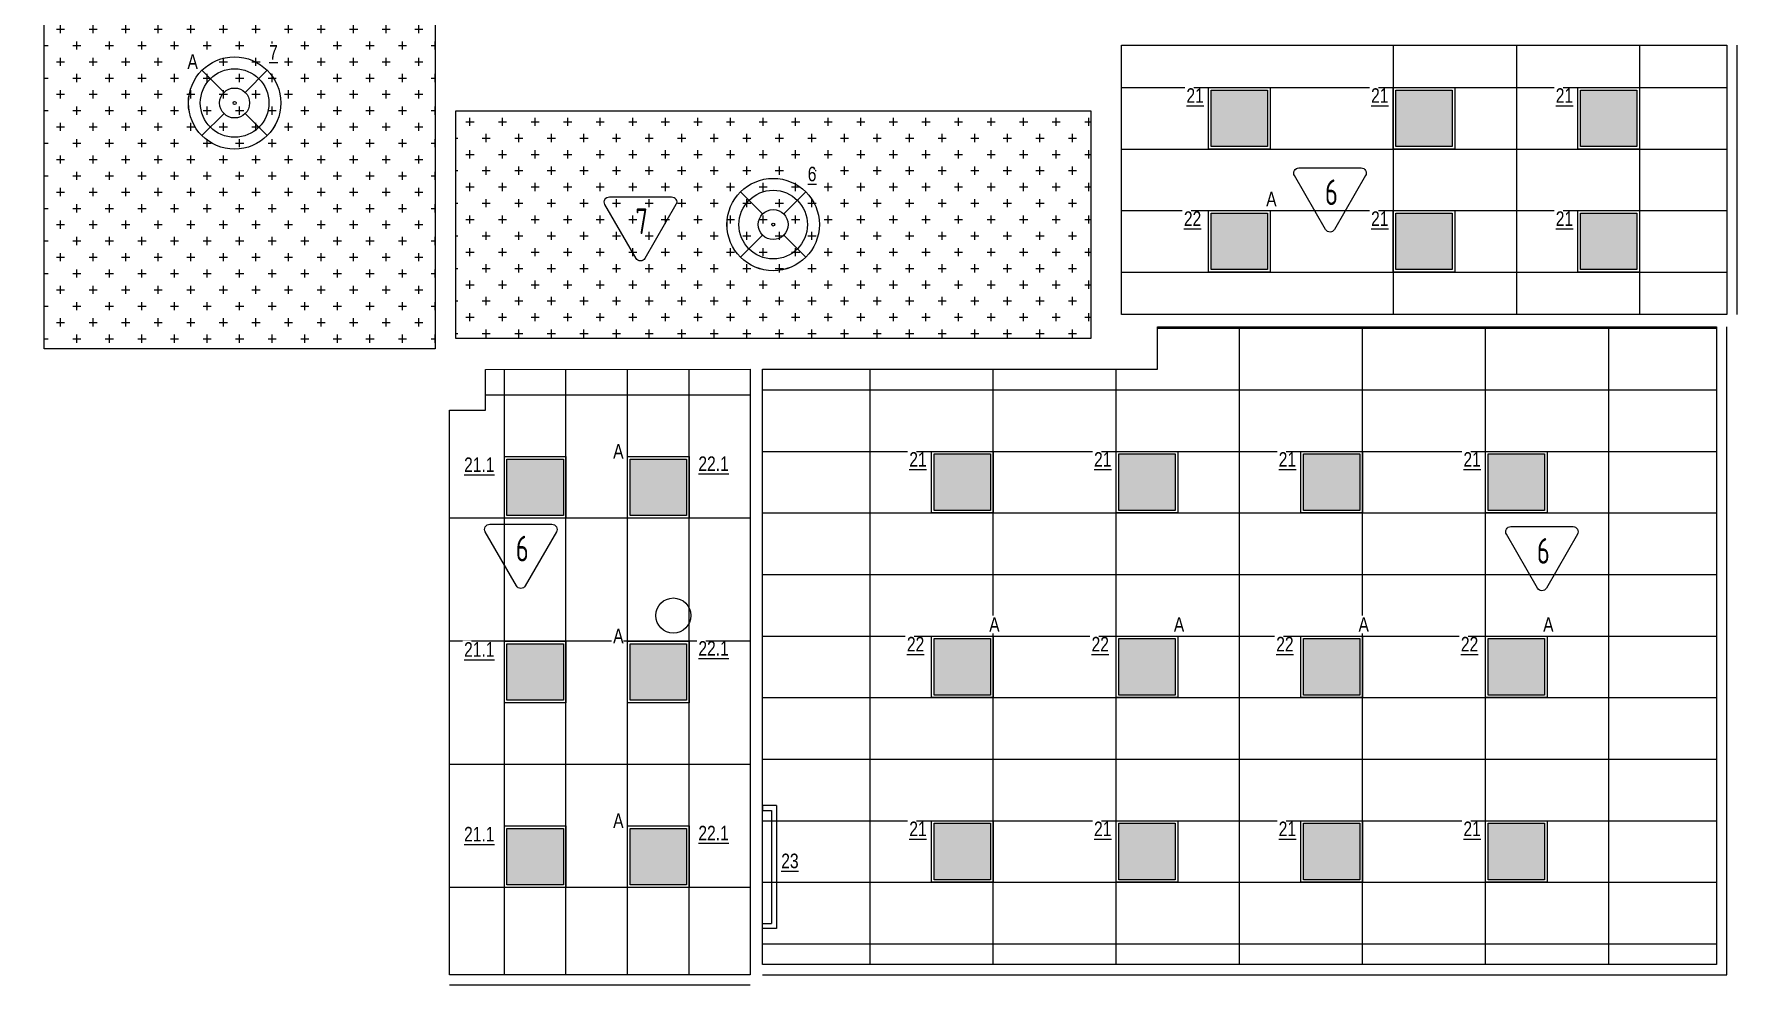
# Model space of a CAD drawing. Header units: millimetres. Extents: x -510890 to 418982, y -118257 to 141350.
# Drawn here: x 109637 to 126237, y 55456 to 64722 of the extents above; entities that cross this region are included whole.
import ezdxf

# ---------------------------------------------------------------- set-up
doc = ezdxf.new("R2010")
doc.units = ezdxf.units.MM
for name, color, linetype, lineweight in [('_ЭОМ_ОБЩ_Освещение_текст', 250, 'Continuous', 18), ('_ЭОМ_ОБЩ_Освещение_текст тип светильника', 172, 'Continuous', 50), ('_ЭОМ_светильник А', 1, 'Continuous', 35), ('_ЭОМ_светильник Р', 4, 'Continuous', 35), ('АР_Потолки_Штриховка', 252, 'Continuous', 0)]:
    doc.layers.add(name, color=color, linetype=linetype, lineweight=lineweight)
doc.layers.add('X-ref Light', color=250, linetype='Continuous')
doc.layers.add('АР_Потолок_Покраска', color=7, linetype='Continuous', lineweight=5, true_color=0x007399)
doc.layers.get('X-ref Light').off()
doc.styles.add('ISOCPEUR', font='isocpeur.ttf', dxfattribs={"height": 799.9999999999999})
doc.styles.add('ГОСТ', font='cad.shx', dxfattribs={"width": 0.8})

# ---------------------------------------------------------------- blocks, each defined once
blk = doc.blocks.new('A$C4757d704')
at = {"true_color": 0xf8f6b0, "transparency": 33554687}
h = blk.add_hatch(color=51, dxfattribs=at)
h.dxf.hatch_style = 1
h.paths.add_polyline_path([(213.8624240825741, 686.4852035840837), (131.8888672508434, 768.4587604158228, 0.198841386224367), (0.1738138333512325, 450.347627666637, 0.1989833504630757), (132.0626810841545, 132.06268108414), (213.8624240825695, 213.8624240825578, -0.1989123673796465), (115.9790415045762, 450.1738138333185, -0.1989123673796514)])
edge = h.paths.add_edge_path()
edge.add_arc((450.1738138333512, 450.1738138333185), 334.194772328775, 135.0000000000014, 180)
edge.add_arc((450.1738138333512, 450.1738138333185), 334.194772328775, 180, 224.9999999999975)
edge.add_line((213.8624240825695, 213.8624240825578), (346.9345847065837, 346.9345847065766))
edge.add_ellipse((450.1738138333512, 450.1738138333185), major_axis=(-146.0023180000051, 0), ratio=0.9999999999999303, start_angle=315.0000000000051, end_angle=404.9999999999949, ccw=False)
edge.add_line((346.9345847065838, 553.4130429600605), (213.8624240825741, 686.4852035840837))
edge = h.paths.add_edge_path()
edge.add_line((213.8624240825741, 686.4852035840837), (346.9345847065837, 553.4130429600605))
edge.add_ellipse((450.1738138333512, 450.1738138333185), major_axis=(-146.0023180000051, 0), ratio=0.9999999999999303, start_angle=225.000000000002, end_angle=315.0000000000051, ccw=False)
edge.add_line((553.4130429601197, 553.4130429600615), (686.4852035841284, 686.4852035840837))
edge.add_arc((450.1738138333512, 450.1738138333185), 334.1947723287751, 44.99999999999855, 135.0000000000014)
h.paths.add_polyline_path([(131.8888672508434, 768.4587604158228), (213.8624240825741, 686.4852035840837, -0.4142135623731099), (686.4852035841284, 686.4852035840837), (768.4587604158592, 768.4587604158228, 0.4143735626423198)])
h.paths.add_polyline_path([(768.4587604158592, 768.4587604158228), (686.4852035841284, 686.4852035840837, -0.1989123673796514), (784.3685861621262, 450.1738138333185, -0.1989123673796514), (686.4852035841284, 213.8624240825533), (768.2849465825407, 132.0626810841327, 0.1989833504630816), (900.1738138333512, 450.347627666637, 0.198841386224367)])
edge = h.paths.add_edge_path()
edge.add_line((686.4852035841284, 686.4852035840837), (553.4130429601175, 553.4130429600593))
edge.add_ellipse((450.1738138333512, 450.1738138333185), major_axis=(-146.0023180000051, 0), ratio=0.9999999999999303, start_angle=495.000000000005, end_angle=585.000000000002, ccw=False)
edge.add_line((553.4130429601188, 346.9345847065764), (686.4852035841284, 213.8624240825533))
edge.add_arc((450.1738138333512, 450.1738138333185), 334.194772328775, 315.0000000000014, 360)
edge.add_arc((450.1738138333513, 450.1738138333185), 334.194772328775, 0, 44.99999999999856)
edge = h.paths.add_edge_path()
edge.add_ellipse((450.1738138333512, 450.1738138333185), major_axis=(-146.0023180000051, 0), ratio=0.9999999999999303, start_angle=404.9999999999949, end_angle=495.000000000005, ccw=False)
edge.add_line((346.9345847065837, 346.9345847065765), (213.8624240825695, 213.8624240825578))
edge.add_arc((450.1738138333512, 450.1738138333185), 334.194772328775, 224.9999999999975, 315.0000000000014)
edge.add_line((686.4852035841284, 213.8624240825533), (553.4130429601188, 346.9345847065764))
h.paths.add_polyline_path([(768.2849465825407, 132.0626810841327), (686.4852035841284, 213.8624240825533, -0.4142135623731155), (213.8624240825695, 213.8624240825578), (132.0626810841545, 132.06268108414, 0.4140535802038305)])
edge = h.paths.add_edge_path()
edge.add_ellipse((450.1738138333512, 450.1738138333185), major_axis=(-146.0023180000051, 0), ratio=0.9999999999999303, start_angle=495.000000000005, end_angle=585.0000000000019)
edge.add_ellipse((450.1738138333512, 450.1738138333185), major_axis=(-146.0023180000051, 0), ratio=0.9999999999999303, start_angle=225.000000000002, end_angle=315.0000000000051)
edge.add_ellipse((450.1738138333512, 450.1738138333185), major_axis=(-146.0023180000051, 0), ratio=0.9999999999999303, start_angle=315.0000000000051, end_angle=404.9999999999948)
edge.add_ellipse((450.1738138333512, 450.1738138333185), major_axis=(-146.0023180000051, 0), ratio=0.9999999999999303, start_angle=404.9999999999948, end_angle=495.000000000005)
edge = h.paths.add_edge_path(flags=0)
edge.add_ellipse((450.1738138333512, 450.1738138333185), major_axis=(-14.60023180000948, 0), ratio=0.999999999998702, start_angle=0, end_angle=360)
edge = h.paths.add_edge_path(flags=16)
edge.add_ellipse((450.1738138333512, 450.1738138333185), major_axis=(-14.60023180000948, 0), ratio=0.999999999998702, start_angle=0, end_angle=360)
at = {"layer": 'АР_Потолки_Штриховка', "color": 18, "ltscale": 100, "true_color": 0x000000}
for points in [[(131.8528573591811, 768.4947703074849), (346.9345847065761, 553.4130429600682)], [(768.4947703075213, 768.4947703074849), (553.4130429601264, 553.4130429600682)], [(346.9345847065761, 346.9345847065688), (131.8528573591811, 131.8528573591666)], [(553.4130429601264, 346.9345847065688), (768.4947703075213, 131.852857359152)]]:
    blk.add_lwpolyline(points, dxfattribs=at)
for centre, radius in [((450.1738138333512, 450.347627666637), 450), ((450.1738138333512, 450.1738138333185), 334.194772328775)]:
    blk.add_circle(centre, radius, dxfattribs=at)
for major_axis, ratio, start_param, end_param in [((-146.0023180000051, 0), 0.9999999999999303, 3.926990816987276, 10.21017612416686), ((-146.0023180000051, 0), 0.9999999999999303, 3.926990816987276, 10.21017612416686), ((-14.60023180000948, 0), 0.999999999998702, 3.926990816987891, 10.21017612416748)]:
    blk.add_ellipse((450.1738138333512, 450.1738138333185), major_axis=major_axis, ratio=ratio, start_param=start_param, end_param=end_param, dxfattribs=at)
blk = doc.blocks.new('RVE-SLIM-PRIME-595')
at = {"color": 0, "linetype": 'ByBlock', "lineweight": -2, "ltscale": 40}
for points in [[(300, -300), (-300, -300), (-300, 300), (300, 300)], [(275, -275), (-275, -275), (-275, 275), (275, 275)]]:
    blk.add_lwpolyline(points, close=True, dxfattribs=at)
blk = doc.blocks.new('Кососвет')
at = {"color": 0, "linetype": 'ByBlock', "lineweight": -2, "ltscale": 40}
for points in [[(-600, 26.38208023784682), (600, 26.38208023784682), (600, -111.2262301087801)], [(-600, 26.38208023784682), (-600, -111.2262301087801)], [(-600, -111.2262301087801), (-550, -111.2262301087801)], [(-550, -23.61791976216773), (550, -23.61791976216773)], [(-550, -111.2262301087801), (-550, -23.61791976216773)], [(600, -111.2262301087801), (550, -111.2262301087801), (550, -23.61791976216773)]]:
    blk.add_lwpolyline(points, dxfattribs=at)
blk = doc.blocks.new('светильник школа коридор')
at = {"color": 0, "linetype": 'ByBlock', "lineweight": -2}
for points in [[(-318.3209564741701, 318.3209564741665), (-103.2392291267752, 103.2392291267497)], [(318.3209564741701, 318.3209564741665), (103.2392291267752, 103.2392291267497)], [(-103.2392291267752, -103.2392291267497), (-318.3209564741701, -318.3209564741519)], [(103.2392291267752, -103.2392291267497), (318.3209564741701, -318.3209564741665)]]:
    blk.add_lwpolyline(points, dxfattribs=at)
blk.add_circle((0, 0), 334.194772328775, dxfattribs=at)
for major_axis, ratio, start_param, end_param in [((-450.1738138333509, 0), 0.999999999999928, 3.926990816987278, 10.21017612416686), ((-146.0023180000051, 0), 0.9999999999999303, 3.926990816987276, 10.21017612416686), ((-146.0023180000051, 0), 0.9999999999999303, 3.926990816987276, 10.21017612416686), ((-14.60023180000948, 0), 0.999999999998702, 3.926990816987891, 10.21017612416748)]:
    blk.add_ellipse((0, 0), major_axis=major_axis, ratio=ratio, start_param=start_param, end_param=end_param, dxfattribs=at)
blk = doc.blocks.new('A$C3d4fb99f')
at = {"layer": '_ЭОМ_ОБЩ_Освещение_текст', "color": 18, "lineweight": 18, "ltscale": 100, "true_color": 0x000000}
blk.add_circle((52938.07808200899, -25153.80229567991), 170.855289183557, dxfattribs=at)
at = {"layer": 'АР_Потолки_Штриховка', "color": 18, "lineweight": 18, "ltscale": 100, "true_color": 0x000000}
for points in [[(56055.97928289114, -24153.97028984239), (55455.97928289114, -24153.97028984239), (55455.97928289114, -23553.97028984239), (56055.97928289114, -23553.97028984239)], [(57855.97928289114, -24153.97028984239), (57255.97928289114, -24153.97028984239), (57255.97928289114, -23553.97028984239), (57855.97928289114, -23553.97028984239)], [(59655.97928289114, -24153.97028984239), (59055.97928289114, -24153.97028984239), (59055.97928289114, -23553.97028984239), (59655.97928289114, -23553.97028984239)], [(61455.97928289114, -24153.97028984239), (60855.97928289114, -24153.97028984239), (60855.97928289114, -23553.97028984239), (61455.97928289114, -23553.97028984239)], [(56030.97928289114, -24128.97028984239), (55480.97928289114, -24128.97028984239), (55480.97928289114, -23578.97028984239), (56030.97928289114, -23578.97028984239)], [(57830.97928289114, -24128.97028984239), (57280.97928289114, -24128.97028984239), (57280.97928289114, -23578.97028984239), (57830.97928289114, -23578.97028984239)], [(59630.97928289114, -24128.97028984239), (59080.97928289114, -24128.97028984239), (59080.97928289114, -23578.97028984239), (59630.97928289114, -23578.97028984239)], [(61430.97928289114, -24128.97028984239), (60880.97928289114, -24128.97028984239), (60880.97928289114, -23578.97028984239), (61430.97928289114, -23578.97028984239)], [(56055.97928289114, -25953.97028984239), (55455.97928289114, -25953.97028984239), (55455.97928289114, -25353.97028984239), (56055.97928289114, -25353.97028984239)], [(56030.97928289114, -25928.97028984239), (55480.97928289114, -25928.97028984239), (55480.97928289114, -25378.97028984239), (56030.97928289114, -25378.97028984239)], [(57855.97928289114, -25953.97028984239), (57255.97928289114, -25953.97028984239), (57255.97928289114, -25353.97028984239), (57855.97928289114, -25353.97028984239)], [(57830.97928289114, -25928.97028984239), (57280.97928289114, -25928.97028984239), (57280.97928289114, -25378.97028984239), (57830.97928289114, -25378.97028984239)], [(59655.97928289114, -25953.97028984239), (59055.97928289114, -25953.97028984239), (59055.97928289114, -25353.97028984239), (59655.97928289114, -25353.97028984239)], [(59630.97928289114, -25928.97028984239), (59080.97928289114, -25928.97028984239), (59080.97928289114, -25378.97028984239), (59630.97928289114, -25378.97028984239)], [(61455.97928289114, -25953.97028984239), (60855.97928289114, -25953.97028984239), (60855.97928289114, -25353.97028984239), (61455.97928289114, -25353.97028984239)], [(61430.97928289114, -25928.97028984239), (60880.97928289114, -25928.97028984239), (60880.97928289114, -25378.97028984239), (61430.97928289114, -25378.97028984239)], [(56055.97928289114, -27753.97028984239), (55455.97928289114, -27753.97028984239), (55455.97928289114, -27153.97028984239), (56055.97928289114, -27153.97028984239)], [(56030.97928289114, -27728.97028984239), (55480.97928289114, -27728.97028984239), (55480.97928289114, -27178.97028984239), (56030.97928289114, -27178.97028984239)], [(57855.97928289114, -27753.97028984239), (57255.97928289114, -27753.97028984239), (57255.97928289114, -27153.97028984239), (57855.97928289114, -27153.97028984239)], [(57830.97928289114, -27728.97028984239), (57280.97928289114, -27728.97028984239), (57280.97928289114, -27178.97028984239), (57830.97928289114, -27178.97028984239)], [(59655.97928289114, -27753.97028984239), (59055.97928289114, -27753.97028984239), (59055.97928289114, -27153.97028984239), (59655.97928289114, -27153.97028984239)], [(59630.97928289114, -27728.97028984239), (59080.97928289114, -27728.97028984239), (59080.97928289114, -27178.97028984239), (59630.97928289114, -27178.97028984239)], [(61455.97928289114, -27753.97028984239), (60855.97928289114, -27753.97028984239), (60855.97928289114, -27153.97028984239), (61455.97928289114, -27153.97028984239)], [(61430.97928289114, -27728.97028984239), (60880.97928289114, -27728.97028984239), (60880.97928289114, -27178.97028984239), (61430.97928289114, -27178.97028984239)]]:
    blk.add_lwpolyline(points, close=True, dxfattribs=at)
at = {"layer": '_ЭОМ_светильник А', "color": 18, "lineweight": 18, "ltscale": 100, "true_color": 0x000000}
for p in [(58455.97176436684, -21507.48696362197), (52790.97176436684, -23904.99733575688), (55755.97928289114, -25653.97028984239), (57555.97928289114, -25653.97028984239), (59355.97928289114, -25653.97028984239), (61155.97928289114, -25653.97028984239), (52790.97176436684, -25704.99733575688), (52790.97176436661, -27504.99733575688)]:
    blk.add_blockref('RVE-SLIM-PRIME-595', p, dxfattribs=at)
at = {"layer": '_ЭОМ_светильник Р', "color": 18, "lineweight": 18, "ltscale": 100, "true_color": 0x000000}
for name, p in [('RVE-SLIM-PRIME-595', (58455.97176436684, -20307.50146423884)), ('RVE-SLIM-PRIME-595', (60255.97176436754, -20307.50146423884)), ('RVE-SLIM-PRIME-595', (62055.97176436754, -20307.50146423884)), ('светильник школа коридор', (53910.97176436684, -21343.98471009568)), ('RVE-SLIM-PRIME-595', (60255.97176436754, -21507.50146423884)), ('RVE-SLIM-PRIME-595', (62055.97176436754, -21507.50146423884)), ('RVE-SLIM-PRIME-595', (55754.10056196887, -23853.98479045903)), ('RVE-SLIM-PRIME-595', (57555.03846090578, -23853.98479045914)), ('RVE-SLIM-PRIME-595', (59355.04138395435, -23853.9847904592)), ('RVE-SLIM-PRIME-595', (61155.97928289114, -23853.98479045926)), ('RVE-SLIM-PRIME-595', (51590.97176436707, -23904.99733575688)), ('RVE-SLIM-PRIME-595', (51590.97176436707, -25704.99733575688)), ('RVE-SLIM-PRIME-595', (51590.97176436684, -27504.99733575688)), ('RVE-SLIM-PRIME-595', (55754.10056196887, -27453.98479045903)), ('RVE-SLIM-PRIME-595', (57555.03846090578, -27453.98479045914)), ('RVE-SLIM-PRIME-595', (59355.04138395435, -27453.9847904592)), ('RVE-SLIM-PRIME-595', (61155.97928289114, -27453.98479045926))]:
    blk.add_blockref(name, p, dxfattribs=at)
at = {"layer": '_ЭОМ_светильник Р', "color": 18, "lineweight": 18, "ltscale": 100, "true_color": 0x000000, "rotation": 270}
blk.add_blockref('Кососвет', (53917.23050198413, -27603.98473625163), dxfattribs=at)
at = {"layer": 'X-ref Light', "color": 18, "linetype": 'ByBlock', "lineweight": 18, "ltscale": 40, "true_color": 0x000000}
for p in [(48210.79795053368, -20609.16123883233), (53460.79795053345, -21794.158523929)]:
    blk.add_blockref('A$C4757d704', p, dxfattribs=at)
at = {"layer": '_ЭОМ_ОБЩ_Освещение_текст тип светильника', "color": 18, "lineweight": 18, "ltscale": 40, "true_color": 0x000000, "char_height": 142.1875, "width": 55.871829552576, "attachment_point": 1, "style": 'ГОСТ', "bg_fill": 3, "box_fill_scale": 1.1, "bg_fill_color": 256, "bg_fill_transparency": 0}
for insert in [(50897.85004810919, -23613.53963038359), (50897.85004810919, -25413.53963038359), (50897.85004810896, -27213.53963038359)]:
    blk.add_mtext('{\\L21.1}', dxfattribs=dict(at, insert=insert))
for s, insert in [('{\\L21}', (57939.5892522661, -20015.08012944889)), ('{\\L21}', (59739.5892522668, -20015.08012944889)), ('{\\L21}', (61539.5892522668, -20015.08012944889)), ('{\\L6}', (54247.62821507314, -20779.79515782493)), ('{\\L22}', (57914.78195157042, -21215.06562883202)), ('{\\L21}', (59739.5892522668, -21215.08012944889)), ('{\\L21}', (61539.5892522668, -21215.08012944889)), ('{\\L21}', (55237.71804986813, -23561.56345566908)), ('{\\L21}', (57038.65594880504, -23561.56345566919)), ('{\\L21}', (58838.65887185361, -23561.56345566925)), ('{\\L21}', (60639.59677079041, -23561.56345566931)), ('{\\L22.1}', (53181.68416799861, -23603.28484828117)), ('{\\L22.1}', (53181.68416799838, -25403.28484828117)), ('{\\L22}', (55214.78947009484, -25361.54895505244)), ('{\\L22}', (57014.78947009484, -25361.54895505244)), ('{\\L22}', (58814.78947009484, -25361.54895505244)), ('{\\L22}', (60614.78947009484, -25361.54895505244)), ('{\\L22.1}', (53181.68416799838, -27203.28484828117)), ('{\\L21}', (55237.71804986813, -27161.56345566908)), ('{\\L21}', (57038.65594880504, -27161.56345566919)), ('{\\L21}', (58838.65887185361, -27161.56345566925)), ('{\\L21}', (60639.59677079041, -27161.56345566931)), ('{\\L23}', (53989.63754586573, -27474.06201257724))]:
    blk.add_mtext(s, dxfattribs=dict(at, insert=insert))
at = {"layer": '_ЭОМ_светильник А', "color": 18, "lineweight": 18, "ltscale": 100, "true_color": 0x000000, "char_height": 142.1875, "width": 86.04374658316377, "attachment_point": 1, "style": 'ГОСТ', "bg_fill": 3, "box_fill_scale": 1.1, "bg_fill_color": 256, "bg_fill_transparency": 0}
for insert in [(48201.18422825425, -19684.14607933833, 4.999999999999952e-09), (58716.98066002724, -21024.06481203604), (52351.15444574214, -23482.27192484027, 4.999999999999952e-09), (56016.98817855155, -25170.54813825646), (57816.98817855155, -25170.54813825646), (59616.98817855155, -25170.54813825646), (61416.98817855155, -25170.54813825646), (52351.15444574214, -25282.27192484027, 4.999999999999952e-09), (52351.15444574191, -27082.27192484027, 4.999999999999952e-09)]:
    blk.add_mtext('А', dxfattribs=dict(at, insert=insert))
at = {"layer": '_ЭОМ_светильник А', "color": 18, "lineweight": 18, "ltscale": 100, "true_color": 0x000000}
blk.add_blockref('светильник школа коридор', (48660.97176436707, -20158.98742499901), dxfattribs=at)
at = {"layer": '_ЭОМ_ОБЩ_Освещение_текст тип светильника', "color": 18, "lineweight": 18, "ltscale": 40, "true_color": 0x000000, "insert": (48997.62821507338, -19594.79787272826), "char_height": 142.1875, "width": 55.871829552576, "attachment_point": 1, "style": 'ГОСТ', "bg_fill": 3, "box_fill_scale": 1.1, "bg_fill_color": 256, "bg_fill_transparency": 0}
blk.add_mtext('{\\L7}', dxfattribs=at)

msp = doc.modelspace()

# ---------------------------------------------------------------- hatches: boundary and pattern name
at = {"layer": 'АР_Потолки_Штриховка', "ltscale": 100, "true_color": 0xf8f6b0}
h = msp.add_hatch(color=51, dxfattribs=at)
h.dxf.hatch_style = 1
h.paths.add_polyline_path([(121112.4585279232, 63627.16573036528), (121662.4585279232, 63627.16573036528), (121662.4585279232, 64177.16573036528), (121112.4585279232, 64177.16573036528)])
h = msp.add_hatch(color=51, dxfattribs=at)
h.dxf.hatch_style = 1
h.paths.add_polyline_path([(122912.4585279237, 63627.16573036528), (123462.4585279237, 63627.16573036528), (123462.4585279237, 64177.16573036528), (122912.4585279237, 64177.16573036528)])
h = msp.add_hatch(color=51, dxfattribs=at)
h.dxf.hatch_style = 1
h.paths.add_polyline_path([(124712.4585279237, 63627.16573036528), (125262.4585279237, 63627.16573036528), (125262.4585279237, 64177.16573036528), (124712.4585279237, 64177.16573036528)])
h = msp.add_hatch(color=51, dxfattribs=at)
h.dxf.hatch_style = 1
h.paths.add_polyline_path([(121112.4585279232, 62427.16573036528), (121662.4585279232, 62427.16573036528), (121662.4585279232, 62977.16573036528), (121112.4585279232, 62977.16573036528)])
h = msp.add_hatch(color=51, dxfattribs=at)
h.dxf.hatch_style = 1
h.paths.add_polyline_path([(122912.4585279238, 62427.16573036528), (123462.4585279238, 62427.16573036528), (123462.4585279238, 62977.16573036528), (122912.4585279238, 62977.16573036528)])
h = msp.add_hatch(color=51, dxfattribs=at)
h.dxf.hatch_style = 1
h.paths.add_polyline_path([(124712.4585279238, 62427.16573036528), (125262.4585279238, 62427.16573036528), (125262.4585279238, 62977.16573036528), (124712.4585279238, 62977.16573036528)])
h = msp.add_hatch(color=51, dxfattribs=at)
h.dxf.hatch_style = 1
h.paths.add_polyline_path([(118412.4660464473, 60080.69690476173), (118962.4660464473, 60080.69690476173), (118962.4660464473, 60630.69690476173), (118412.4660464473, 60630.69690476173)])
h = msp.add_hatch(color=51, dxfattribs=at)
h.dxf.hatch_style = 1
h.paths.add_polyline_path([(120212.4660464473, 60080.69690476173), (120762.4660464473, 60080.69690476173), (120762.4660464473, 60630.69690476173), (120212.4660464473, 60630.69690476173)])
h = msp.add_hatch(color=51, dxfattribs=at)
h.dxf.hatch_style = 1
h.paths.add_polyline_path([(122012.4660464473, 60080.69690476173), (122562.4660464473, 60080.69690476173), (122562.4660464473, 60630.69690476173), (122012.4660464473, 60630.69690476173)])
h = msp.add_hatch(color=51, dxfattribs=at)
h.dxf.hatch_style = 1
h.paths.add_polyline_path([(123812.4660464473, 60080.69690476173), (124362.4660464473, 60080.69690476173), (124362.4660464473, 60630.69690476173), (123812.4660464473, 60630.69690476173)])
h = msp.add_hatch(color=51, dxfattribs=at)
h.dxf.hatch_style = 1
h.paths.add_polyline_path([(114247.4585279233, 60029.66985884653), (114797.4585279233, 60029.66985884653), (114797.4585279233, 60579.66985884653), (114247.4585279233, 60579.66985884653)])
h = msp.add_hatch(color=51, dxfattribs=at)
h.dxf.hatch_style = 1
h.paths.add_polyline_path([(115447.4585279233, 60029.66985884731), (115997.4585279233, 60029.66985884731), (115997.4585279233, 60579.66985884731), (115447.4585279233, 60579.66985884731)])
h = msp.add_hatch(color=51, dxfattribs=at)
h.dxf.hatch_style = 1
h.paths.add_polyline_path([(114247.4585279233, 58229.66985884653), (114797.4585279233, 58229.66985884653), (114797.4585279233, 58779.66985884653), (114247.4585279233, 58779.66985884653)])
h = msp.add_hatch(color=51, dxfattribs=at)
h.dxf.hatch_style = 1
h.paths.add_polyline_path([(115447.4585279233, 58229.66985884731), (115997.4585279233, 58229.66985884731), (115997.4585279233, 58779.66985884731), (115447.4585279233, 58779.66985884731)])
h = msp.add_hatch(color=51, dxfattribs=at)
h.dxf.hatch_style = 1
h.paths.add_polyline_path([(118412.4660464473, 58280.69690476173), (118962.4660464473, 58280.69690476173), (118962.4660464473, 58830.69690476173), (118412.4660464473, 58830.69690476173)])
h = msp.add_hatch(color=51, dxfattribs=at)
h.dxf.hatch_style = 1
h.paths.add_polyline_path([(120212.4660464473, 58280.69690476173), (120762.4660464473, 58280.69690476173), (120762.4660464473, 58830.69690476173), (120212.4660464473, 58830.69690476173)])
h = msp.add_hatch(color=51, dxfattribs=at)
h.dxf.hatch_style = 1
h.paths.add_polyline_path([(122012.4660464473, 58280.69690476173), (122562.4660464473, 58280.69690476173), (122562.4660464473, 58830.69690476173), (122012.4660464473, 58830.69690476173)])
h = msp.add_hatch(color=51, dxfattribs=at)
h.dxf.hatch_style = 1
h.paths.add_polyline_path([(123812.4660464473, 58280.69690476173), (124362.4660464473, 58280.69690476173), (124362.4660464473, 58830.69690476173), (123812.4660464473, 58830.69690476173)])
h = msp.add_hatch(color=51, dxfattribs=at)
h.dxf.hatch_style = 1
h.paths.add_polyline_path([(114247.4585279233, 56429.66985884653), (114797.4585279233, 56429.66985884653), (114797.4585279233, 56979.66985884653), (114247.4585279233, 56979.66985884653)])
h = msp.add_hatch(color=51, dxfattribs=at)
h.dxf.hatch_style = 1
h.paths.add_polyline_path([(115447.4585279233, 56429.66985884731), (115997.4585279233, 56429.66985884731), (115997.4585279233, 56979.66985884731), (115447.4585279233, 56979.66985884731)])
h = msp.add_hatch(color=51, dxfattribs=at)
h.dxf.hatch_style = 1
h.paths.add_polyline_path([(118412.4660464473, 56480.69690476173), (118962.4660464473, 56480.69690476173), (118962.4660464473, 57030.69690476173), (118412.4660464473, 57030.69690476173)])
h = msp.add_hatch(color=51, dxfattribs=at)
h.dxf.hatch_style = 1
h.paths.add_polyline_path([(120212.4660464473, 56480.69690476173), (120762.4660464473, 56480.69690476173), (120762.4660464473, 57030.69690476173), (120212.4660464473, 57030.69690476173)])
h = msp.add_hatch(color=51, dxfattribs=at)
h.dxf.hatch_style = 1
h.paths.add_polyline_path([(122012.4660464473, 56480.69690476173), (122562.4660464473, 56480.69690476173), (122562.4660464473, 57030.69690476173), (122012.4660464473, 57030.69690476173)])
h = msp.add_hatch(color=51, dxfattribs=at)
h.dxf.hatch_style = 1
h.paths.add_polyline_path([(123812.4660464473, 56480.69690476173), (124362.4660464473, 56480.69690476173), (124362.4660464473, 57030.69690476173), (123812.4660464473, 57030.69690476173)])
at = {"layer": 'АР_Потолок_Покраска'}
h = msp.add_hatch(dxfattribs=at)
h.set_pattern_fill('CROSS', color=256, scale=25)
h.set_pattern_definition([(0, (134938.1560154671, 0), (158.75, 158.75), [79.375, -238.125]), (90, (134977.8435154671, -39.6875), (-158.75, 158.75), [79.375, -238.125])])
h.paths.add_polyline_path([(109737.458527923, 75265.68245837334), (113547.458527923, 75265.68245837334), (113547.458527923, 61655.68245837241), (109737.4585279232, 61655.68245837241), (109737.4585279233, 71908.16474465208), (109637.458527923, 71908.16474465208), (109637.458527923, 74865.68245837252), (109737.458527923, 74865.68245837252)])
h = msp.add_hatch(dxfattribs=at)
h.set_pattern_fill('CROSS', color=256, scale=25)
h.set_pattern_definition([(0, (145438.156015467, -10268.79086718452), (158.75, 158.75), [79.375, -238.125]), (90, (145477.843515467, -10308.47836718452), (-158.75, 158.75), [79.375, -238.125])])
h.paths.add_polyline_path([(113747.4585279226, 63975.68251068431), (119937.4585279229, 63975.68251068427), (119937.4585279229, 61755.6824583525), (113747.4585279227, 61755.68245835254)])

# ---------------------------------------------------------------- linework, layer by layer
for points in [[(109737.458527923, 75265.68245837334), (113547.458527923, 75265.68245837334), (113547.458527923, 61655.68245837241), (109737.4585279232, 61655.68245837241), (109737.4585279233, 71908.16474465208), (109637.458527923, 71908.16474465208), (109637.458527923, 74865.68245837252), (109737.458527923, 74865.68245837252)], [(120237.4585279229, 64615.68245835253), (126137.4585279234, 64615.68245835253), (126137.4585279234, 61988.64900237802), (120237.4585279229, 61988.64900237802)], [(113747.4585279226, 63975.68251068431), (119937.4585279229, 63975.68251068427), (119937.4585279229, 61755.6824583525), (113747.4585279227, 61755.68245835254)], [(120587.4586979942, 61455.68245834747), (120587.4586979942, 61868.64900237802), (126037.4585279231, 61868.64900237802), (126037.4585279231, 55655.68245834747), (116737.4735649715, 55655.69690476171), (116737.4737275266, 61455.69690476175), (120237.4585279231, 61455.68245834747)], [(114037.4565455631, 61055.68245835813), (114037.4586979943, 61454.29058211196), (116617.4910354303, 61455.68245835253), (116617.4910354303, 55555.68245835253), (113687.4585279229, 55555.68245835253), (113687.4585279229, 61055.68245835224)]]:
    msp.add_lwpolyline(points, close=True)
for points in [[(122887.4585279232, 64615.68245835253), (122887.4585279232, 61988.64900237802)], [(124087.4585279232, 64615.68245835253), (124087.4585279232, 61988.64900237802)], [(125287.4585279232, 64615.68245835253), (125287.4585279232, 61988.64900237802)], [(126237.4585279234, 64615.68245835253), (126237.4585279234, 61988.64900237802)], [(120237.4585279229, 64202.16573036528), (126137.4585279234, 64202.16573036528)], [(120237.4585279229, 63602.16573036528), (126137.4585279234, 63602.16573036528)], [(120237.4585279229, 63002.16573036528), (126137.4585279234, 63002.16573036528)], [(120237.4585279229, 62402.16573036528), (126137.4585279234, 62402.16573036528)], [(116737.4896977282, 55555.69743989742), (126137.4585279231, 55555.68245834694), (126137.4585279234, 61868.64900237802)], [(120587.4586979942, 61855.69690476173), (126037.4585279231, 61855.69690476173)], [(121387.4660464473, 55655.68968155459), (121387.4660464473, 61868.64900237802)], [(122587.4660464473, 55655.68968155459), (122587.4660464473, 61868.64900237802)], [(123787.4660464473, 55655.68968155459), (123787.4660464473, 61868.64900237802)], [(124987.4660464473, 55655.68968155459), (124987.4660464473, 61868.64900237802)], [(114222.4585279231, 55554.6855984875), (114222.4585279232, 61454.68903379572)], [(114822.4585279231, 55554.68559848749), (114822.4585279232, 61454.68903379572)], [(115422.4585279231, 55554.68559848748), (115422.4585279232, 61454.6890337957)], [(116022.4585279231, 55554.68559848747), (116022.4585279232, 61455.36145012424)], [(117787.4660464473, 55655.68968155459), (117787.4660464473, 61455.69380911981)], [(118987.4660464473, 55655.68968155459), (118987.4660464473, 61455.68885604198)], [(120187.4660464473, 55655.68968155459), (120187.4660464473, 61455.68390296414)], [(116737.4736462491, 61255.69690476173), (126037.4585279231, 61255.69690476173)], [(116617.4910354303, 61204.66985884724), (114037.4573501506, 61204.68379068845)], [(116737.4736462491, 60655.69690476173), (126037.4585279231, 60655.69690476173)], [(116617.4910354303, 60004.66985884724), (113687.4585279229, 60004.66985884724)], [(116737.4736462491, 60055.69690476173), (126037.4585279231, 60055.69690476173)], [(116737.4736462491, 59455.69690476173), (126037.4585279231, 59455.69690476173)], [(116617.4910354303, 58804.66985884724), (113687.4585279229, 58804.66985884724)], [(116737.4736462491, 58855.69690476173), (126037.4585279231, 58855.69690476173)], [(116737.4736462491, 58255.69690476173), (126037.4585279231, 58255.69690476173)], [(116617.4910354303, 57604.66985884724), (113687.4585279229, 57604.66985884724)], [(116737.4736462491, 57655.69690476173), (126037.4585279231, 57655.69690476173)], [(116737.4736462491, 57055.69690476173), (126037.4585279231, 57055.69690476173)], [(116737.4736462491, 56455.69690476173), (126037.4585279231, 56455.69690476173)], [(116617.4910354303, 56404.66985884724), (113687.4585279229, 56404.66985884724)], [(116737.4736462491, 55855.69690476173), (126037.4585279231, 55855.69690476173)], [(113687.4585279236, 55455.68245835247), (116617.4910353464, 55455.69813547389)]]:
    msp.add_lwpolyline(points)
for points in [[(121967.6990901261, 63417.91815945806), (122573.9170308555, 63417.91815945783, -0.5773494962845065), (122617.2182799724, 63342.91839676219), (122314.1093954559, 62817.91840855402, -0.5773541042744643), (122227.5065674444, 62817.91840855402), (121924.3979054806, 63342.91801129069, -0.5773491286020777), (121967.6990901261, 63417.91815945806, -1.710881644036777e-06)], [(115245.5065021174, 63136.09490841565), (115851.7244428468, 63136.09490841541, -0.5773494962845065), (115895.0256919636, 63061.09514571978), (115591.9168074471, 62536.09515751159, -0.5773541042744643), (115505.3139794356, 62536.09515751159), (115202.2053174719, 63061.09476024828, -0.5773491286020777), (115245.5065021174, 63136.09490841565, -1.710881644036777e-06)], [(114079.7537715213, 59945.23141613413), (114685.9717122507, 59945.2314161339, -0.5773494962845065), (114729.2729613676, 59870.23165343827), (114426.164076851, 59345.23166523009, -0.5773541042744643), (114339.5612488395, 59345.23166523009), (114036.4525868758, 59870.23126796677, -0.5773491286020777), (114079.7537715213, 59945.23141613413, -1.710881644036777e-06)], [(124033.1814527313, 59922.68997063368), (124639.3993934607, 59922.68997063345, -0.5773494962845065), (124682.7006425775, 59847.69020793782), (124379.591758061, 59322.69021972964, -0.5773541042744643), (124292.9889300495, 59322.69021972964), (123989.8802680858, 59847.68982246632, -0.5773491286020777), (124033.1814527313, 59922.68997063368, -1.710881644036777e-06)]]:
    msp.add_lwpolyline(points, format="xyb")
at = {"layer": 'АР_Потолки_Штриховка', "color": 18, "ltscale": 100, "true_color": 0x000000}
for points in [[(118987.4660464473, 60055.69690476173), (118387.4660464473, 60055.69690476173), (118387.4660464473, 60655.69690476173), (118987.4660464473, 60655.69690476173)], [(118962.4660464473, 60080.69690476173), (118412.4660464473, 60080.69690476173), (118412.4660464473, 60630.69690476173), (118962.4660464473, 60630.69690476173)], [(120787.4660464473, 60055.69690476173), (120187.4660464473, 60055.69690476173), (120187.4660464473, 60655.69690476173), (120787.4660464473, 60655.69690476173)], [(120762.4660464473, 60080.69690476173), (120212.4660464473, 60080.69690476173), (120212.4660464473, 60630.69690476173), (120762.4660464473, 60630.69690476173)], [(122587.4660464473, 60055.69690476173), (121987.4660464473, 60055.69690476173), (121987.4660464473, 60655.69690476173), (122587.4660464473, 60655.69690476173)], [(122562.4660464473, 60080.69690476173), (122012.4660464473, 60080.69690476173), (122012.4660464473, 60630.69690476173), (122562.4660464473, 60630.69690476173)], [(124387.4660464473, 60055.69690476173), (123787.4660464473, 60055.69690476173), (123787.4660464473, 60655.69690476173), (124387.4660464473, 60655.69690476173)], [(124362.4660464473, 60080.69690476173), (123812.4660464473, 60080.69690476173), (123812.4660464473, 60630.69690476173), (124362.4660464473, 60630.69690476173)], [(118987.4660464473, 58255.69690476173), (118387.4660464473, 58255.69690476173), (118387.4660464473, 58855.69690476173), (118987.4660464473, 58855.69690476173)], [(118962.4660464473, 58280.69690476173), (118412.4660464473, 58280.69690476173), (118412.4660464473, 58830.69690476173), (118962.4660464473, 58830.69690476173)], [(120787.4660464473, 58255.69690476173), (120187.4660464473, 58255.69690476173), (120187.4660464473, 58855.69690476173), (120787.4660464473, 58855.69690476173)], [(120762.4660464473, 58280.69690476173), (120212.4660464473, 58280.69690476173), (120212.4660464473, 58830.69690476173), (120762.4660464473, 58830.69690476173)], [(122587.4660464473, 58255.69690476173), (121987.4660464473, 58255.69690476173), (121987.4660464473, 58855.69690476173), (122587.4660464473, 58855.69690476173)], [(122562.4660464473, 58280.69690476173), (122012.4660464473, 58280.69690476173), (122012.4660464473, 58830.69690476173), (122562.4660464473, 58830.69690476173)], [(124387.4660464473, 58255.69690476173), (123787.4660464473, 58255.69690476173), (123787.4660464473, 58855.69690476173), (124387.4660464473, 58855.69690476173)], [(124362.4660464473, 58280.69690476173), (123812.4660464473, 58280.69690476173), (123812.4660464473, 58830.69690476173), (124362.4660464473, 58830.69690476173)], [(118987.4660464473, 56455.69690476173), (118387.4660464473, 56455.69690476173), (118387.4660464473, 57055.69690476173), (118987.4660464473, 57055.69690476173)], [(118962.4660464473, 56480.69690476173), (118412.4660464473, 56480.69690476173), (118412.4660464473, 57030.69690476173), (118962.4660464473, 57030.69690476173)], [(120787.4660464473, 56455.69690476173), (120187.4660464473, 56455.69690476173), (120187.4660464473, 57055.69690476173), (120787.4660464473, 57055.69690476173)], [(120762.4660464473, 56480.69690476173), (120212.4660464473, 56480.69690476173), (120212.4660464473, 57030.69690476173), (120762.4660464473, 57030.69690476173)], [(122587.4660464473, 56455.69690476173), (121987.4660464473, 56455.69690476173), (121987.4660464473, 57055.69690476173), (122587.4660464473, 57055.69690476173)], [(122562.4660464473, 56480.69690476173), (122012.4660464473, 56480.69690476173), (122012.4660464473, 57030.69690476173), (122562.4660464473, 57030.69690476173)], [(124387.4660464473, 56455.69690476173), (123787.4660464473, 56455.69690476173), (123787.4660464473, 57055.69690476173), (124387.4660464473, 57055.69690476173)], [(124362.4660464473, 56480.69690476173), (123812.4660464473, 56480.69690476173), (123812.4660464473, 57030.69690476173), (124362.4660464473, 57030.69690476173)]]:
    msp.add_lwpolyline(points, close=True, dxfattribs=at)

# ---------------------------------------------------------------- block references
at = {"layer": 'X-ref Light', "linetype": 'ByBlock', "ltscale": 40}
for p in [(111142.2847140899, 63600.50595577175), (116392.2847140896, 62415.50867067508)]:
    msp.add_blockref('A$C4757d704', p, dxfattribs=at)

# ---------------------------------------------------------------- texts
at = {"char_height": 250, "width": 294.3337657886732, "attachment_point": 1, "style": 'ISOCPEUR'}
for s, insert in [('{\\W0.7;6}', (122221.3913282538, 63305.83612393891)), ('{\\W0.7;7}', (115499.198740245, 63024.01287289651)), ('{\\W0.7;6}', (114333.446009649, 59833.14938061498)), ('{\\W0.7;6}', (124286.8736908589, 59810.60793511453))]:
    msp.add_mtext(s, dxfattribs=dict(at, insert=insert))

# ---------------------------------------------------------------- next in the draw order: block references
at = {"layer": 'X-ref Light', "color": 18, "lineweight": 30, "true_color": 0x000000}
msp.add_blockref('A$C3d4fb99f', (62931.48676355626, 84209.66719460412), dxfattribs=at)

doc.saveas('drawing.dxf')
